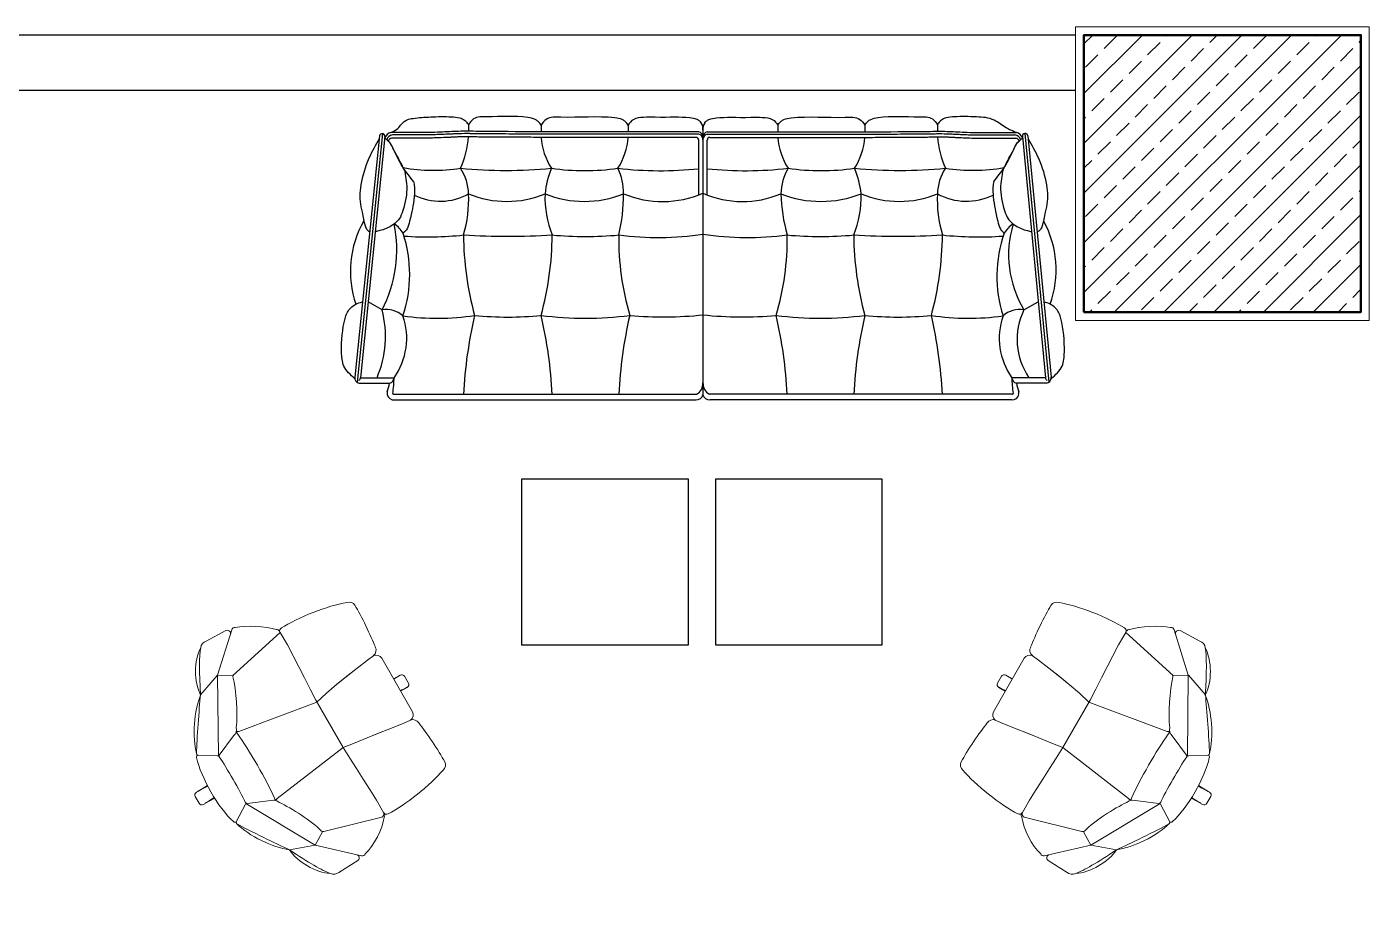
# Model space of a CAD drawing. Header units: millimetres. Extents: x 1443065 to 1517367, y 3763150 to 3779068.
# Drawn here: x 1476613.9 to 1477098.7, y 3769129 to 3769450.1 of the extents above; entities that cross this region are included whole.
import ezdxf

# ---------------------------------------------------------------- set-up
doc = ezdxf.new("R2010")
doc.units = ezdxf.units.MM
for name, color, linetype, lineweight in [('A_TEFRIS', 173, 'Continuous', 9), ('DUVAR', 2, 'Continuous', 35), ('SIVA', 3, 'Continuous', 9), ('TASIYICI', 170, 'Continuous', 50)]:
    doc.layers.add(name, color=color, linetype=linetype, lineweight=lineweight)
doc.layers.add('m-TAR_duvar', color=8, linetype='Continuous')
doc.layers.add('m-TFR_vitrifiye', color=1, linetype='Continuous')

# ---------------------------------------------------------------- blocks, each defined once
blk = doc.blocks.new('husk_b&b')
at = {"layer": 'A_TEFRIS'}
for points in [[(1.42, 25.08), (-1.39, 25.08)], [(0.03, 25.08), (0, 25.08)], [(-2.6, 19.28), (-2.54, 23.37)], [(-2.54, 23.95), (-2.55, 23.37)], [(2.57, 23.37), (2.56, 23.95)], [(2.56, 23.37), (2.63, 19.28)], [(-10.04, 10.69), (-13.86, 16.75)], [(10.23, 10.94), (13.89, 16.75)], [(-9.85, 10.51), (-35.39, -3.77), (-47.07, -16.38)], [(-13.48, 2.14), (-10.04, 10.08)], [(9.87, 10.51), (35.39, -3.77), (47.07, -16.38)], [(13.48, 2.14), (10.04, 10.08)], [(-32.21, 5.13), (-35.39, -3.77)], [(32.24, 5.13), (35.41, -3.77)], [(-35.39, -3.77), (-32.54, -8.48)], [(-13.96, -0.29), (-9.88, -30.01)], [(13.95, -0.29), (9.02, -30.01)], [(35.41, -3.77), (32.56, -8.48)], [(-47.84, -14.34), (-48.15, -6.26)], [(-38.58, -29.61), (-32.68, -8.97)], [(37.55, -31.02), (32.56, -8.48)], [(47.84, -14.34), (48.15, -6.26)], [(-11.14, -58.18), (11.16, -58.18)], [(-2.58, -58.18), (-2.54, -60.96)], [(-1.39, -62.09), (1.42, -62.09)], [(0, -62.09), (0.03, -62.09)], [(2.56, -60.96), (2.61, -58.18)]]:
    blk.add_lwpolyline(points, dxfattribs=at)
for points in [[(-1.39, 25.08), (-2.02, 25.08), (-2.53, 24.58), (-2.54, 23.95)], [(2.56, 23.95), (2.56, 24.58), (2.04, 25.08), (1.42, 25.08)], [(13.36, 17.62), (6.23, 19.92), (-6.2, 19.92), (-13.33, 17.62)], [(-2.51, 23.37), (-2.48, 22.54), (-2.44, 21.76), (-2.34, 19.29)], [(2.56, 23.37), (2.53, 22.51), (2.49, 21.71), (2.4, 19.29)], [(-14.66, 16.92), (-19.21, 14.12), (-27.9, 8.28), (-32.21, 5.13)], [(-14.66, 16.92), (-20.48, 15.4), (-28.61, 9.94), (-32.21, 5.13)], [(32.21, 5.13), (28.6, 9.94), (20.48, 15.4), (14.66, 16.92)], [(32.27, 5.13), (27.94, 8.27), (19.24, 14.11), (14.69, 16.92)], [(-10.04, 10.69), (-9.96, 10.55), (-9.76, 10.43), (-9.59, 10.43)], [(-9.49, 10.42), (-9.71, 10.44), (-9.96, 10.29), (-10.04, 10.08)], [(-9.59, 10.43), (-4.73, 10.07), (4.63, 10.06), (9.49, 10.42)], [(10.04, 10.08), (9.96, 10.29), (9.71, 10.44), (9.49, 10.42)], [(9.62, 10.43), (9.89, 10.45), (10.16, 10.68), (10.23, 10.94)], [(-32.21, 5.13), (-39.65, 1.48), (-44.58, -1.37), (-46.99, -3.41)], [(-32.21, 5.13), (-37.45, 4.86), (-44.13, 0.99), (-46.99, -3.41)], [(32.21, 5.13), (39.65, 1.48), (44.57, -1.37), (46.99, -3.41)], [(46.99, -3.41), (44.17, 1.08), (37.51, 4.93), (32.21, 5.13)], [(-15.59, -0.16), (-14.61, 0.11), (-13.66, 1.14), (-13.48, 2.14)], [(-13.96, -0.29), (-13.98, 0), (-14.2, 0.36), (-14.45, 0.5)], [(-14.11, 0.86), (-13.94, 0.67), (-13.58, 0.52), (-13.32, 0.54)], [(-13.32, 0.54), (-6.49, -0.18), (6.49, -0.18), (13.32, 0.54)], [(13.32, 0.54), (13.58, 0.52), (13.94, 0.67), (14.11, 0.86)], [(13.48, 2.14), (13.66, 1.14), (14.61, 0.11), (15.59, -0.16)], [(14.45, 0.5), (14.2, 0.36), (13.98, 0), (13.95, -0.29)], [(-46.99, -3.41), (-47.87, -3.98), (-48.39, -5.25), (-48.15, -6.26)], [(-32.08, -8.25), (-27.38, -6.95), (-19.5, -3.08), (-15.59, -0.16)], [(15.59, -0.16), (19.5, -3.08), (27.38, -6.95), (32.08, -8.25)], [(48.15, -6.26), (48.38, -5.25), (47.87, -3.98), (46.99, -3.41)], [(-32.08, -8.25), (-32.34, -8.37), (-32.61, -8.69), (-32.68, -8.97)], [(32.68, -8.97), (32.61, -8.69), (32.34, -8.37), (32.08, -8.25)], [(-47.07, -16.38), (-47.45, -16.78), (-47.48, -17.45), (-47.13, -17.87)], [(-47.13, -17.87), (-46.17, -22.02), (-42.44, -27.8), (-39.05, -30.38)], [(39.08, -30.38), (42.06, -27.62), (45.85, -21.73), (47.12, -17.87)], [(47.12, -17.87), (47.48, -17.45), (47.45, -16.78), (47.07, -16.38)], [(-38.68, -32.23), (-39.08, -39), (-37.28, -50.92), (-34.9, -57.28)], [(-39.05, -30.38), (-38.89, -30.74), (-38.44, -31.03), (-38.04, -31.01)], [(34.89, -57.28), (37.28, -50.92), (39.08, -39), (38.68, -32.23)], [(38.06, -31.01), (38.47, -31.03), (38.92, -30.74), (39.08, -30.38)], [(-34.9, -57.28), (-34.74, -58.41), (-33.7, -59.32), (-32.55, -59.32)], [(-15.75, -58.18), (-14.61, -58.18), (-13.57, -57.27), (-13.41, -56.13)], [(-13.41, -56.13), (-13.3, -57.28), (-12.29, -58.19), (-11.14, -58.18)], [(11.16, -58.18), (12.27, -58.16), (13.31, -57.29), (13.51, -56.2)], [(13.47, -56.13), (13.62, -57.27), (14.66, -58.18), (15.81, -58.18)], [(32.55, -59.32), (33.7, -59.32), (34.74, -58.41), (34.89, -57.28)], [(-32.55, -59.33), (-28.23, -59.43), (-20.02, -58.86), (-15.75, -58.18)], [(-2.54, -60.96), (-2.53, -61.58), (-2.02, -62.09), (-1.39, -62.09)], [(-2.51, -60.96), (-2.47, -59.96), (-2.43, -59.03), (-2.39, -58.18)], [(1.42, -62.09), (2.04, -62.09), (2.56, -61.58), (2.56, -60.96)], [(2.56, -60.96), (2.52, -59.96), (2.48, -59.03), (2.45, -58.18)], [(15.75, -58.18), (20.02, -58.86), (28.23, -59.43), (32.55, -59.33)]]:
    blk.add_open_spline(points, degree=3, dxfattribs=at)
for points, knots in [([(-13.86, 16.75), (-14.03, 17.02), (-14.38, 17.1), (-14.65, 16.93), (-14.65, 16.92), (-14.66, 16.92), (-14.66, 16.92)], [0, 0, 0, 0, 1, 1, 1, 2, 2, 2, 2]), ([(-13.33, 17.62), (-13.72, 17.54), (-13.96, 17.15), (-13.86, 16.76), (-13.86, 16.76), (-13.86, 16.75), (-13.86, 16.75)], [0, 0, 0, 0, 1, 1, 1, 2, 2, 2, 2]), ([(13.89, 16.75), (14, 17.11), (13.8, 17.5), (13.43, 17.61), (13.41, 17.61), (13.38, 17.62), (13.36, 17.62)], [0, 0, 0, 0, 1, 1, 1, 2, 2, 2, 2]), ([(14.69, 16.92), (14.43, 17.1), (14.07, 17.03), (13.9, 16.77), (13.9, 16.76), (13.89, 16.75), (13.89, 16.75)], [0, 0, 0, 0, 1, 1, 1, 2, 2, 2, 2]), ([(-13.75, 0.62), (-13.95, 0.64), (-14.12, 0.49), (-14.13, 0.28), (-14.14, 0.25), (-14.13, 0.19), (-14.12, 0.16)], [0, 0, 0, 0, 1, 1, 1, 2, 2, 2, 2]), ([(14.12, 0.16), (14.17, 0.35), (14.06, 0.55), (13.87, 0.61), (13.84, 0.62), (13.78, 0.63), (13.75, 0.62)], [0, 0, 0, 0, 1, 1, 1, 2, 2, 2, 2]), ([(-47.84, -14.34), (-47.82, -14.97), (-47.29, -15.47), (-46.66, -15.44), (-46.39, -15.45), (-46.03, -15.28), (-45.86, -15.08)], [0, 0, 0, 0, 1, 1, 1, 2, 2, 2, 2]), ([(45.86, -15.08), (46.29, -15.54), (47.01, -15.57), (47.48, -15.14), (47.68, -14.97), (47.85, -14.61), (47.84, -14.34)], [0, 0, 0, 0, 1, 1, 1, 2, 2, 2, 2]), ([(-38.58, -29.61), (-38.73, -30.23), (-38.35, -30.85), (-37.74, -30.99), (-37.67, -31.01), (-37.55, -31.03), (-37.48, -31.03)], [0, 0, 0, 0, 1, 1, 1, 2, 2, 2, 2]), ([(-37.52, -31.02), (-38.16, -31.01), (-38.67, -31.52), (-38.68, -32.15), (-38.68, -32.17), (-38.68, -32.21), (-38.68, -32.23)], [0, 0, 0, 0, 1, 1, 1, 2, 2, 2, 2]), ([(-37.52, -31.02), (-37.52, -31.02), (-32.34, -31.06), (-32.34, -31.06), (-32.34, -31.06), (-27.85, -30.86), (-27.85, -30.86), (-27.85, -30.86), (-23.36, -30.65), (-23.36, -30.65), (-23.36, -30.65), (-18.87, -30.44), (-18.87, -30.44), (-18.87, -30.44), (-14.37, -30.23), (-14.37, -30.23), (-14.37, -30.23), (-9.88, -30.01), (-9.88, -30.01), (-9.88, -30.01), (-14.37, -30.23), (-14.37, -30.23), (-14.37, -30.23), (-18.87, -30.44), (-18.87, -30.44), (-18.87, -30.44), (-23.36, -30.65), (-23.36, -30.65), (-23.36, -30.65), (-27.85, -30.86), (-27.85, -30.86), (-27.85, -30.86), (-32.34, -31.06), (-32.34, -31.06), (-32.34, -31.06), (-37.52, -31.02), (-37.52, -31.02), (-37.52, -31.02), (-37.52, -31.02), (-37.52, -31.02)], [0, 0, 0, 0, 1, 1, 1, 2, 2, 2, 3, 3, 3, 4, 4, 4, 5, 5, 5, 6, 6, 6, 7, 7, 7, 8, 8, 8, 9, 9, 9, 10, 10, 10, 11, 11, 11, 12, 12, 12, 13, 13, 13, 13]), ([(-13.11, -53.45), (-13.11, -53.45), (-12.47, -48.74), (-12.47, -48.74), (-12.47, -48.74), (-11.82, -44.04), (-11.82, -44.04), (-11.82, -44.04), (-11.17, -39.35), (-11.17, -39.35), (-11.17, -39.35), (-10.53, -34.67), (-10.53, -34.67), (-10.53, -34.67), (-9.88, -30.01), (-9.88, -30.01), (-9.88, -30.01), (-10.53, -34.67), (-10.53, -34.67), (-10.53, -34.67), (-11.17, -39.35), (-11.17, -39.35), (-11.17, -39.35), (-11.77, -43.69), (-11.77, -43.69), (-11.77, -43.69), (-12.47, -48.74), (-12.47, -48.74), (-12.47, -48.74), (-13.11, -53.45), (-13.11, -53.45), (-13.11, -53.45), (-13.41, -56.13), (-13.41, -56.13), (-13.41, -56.13), (-13.11, -53.45), (-13.11, -53.45), (-13.11, -53.45), (-13.11, -53.45), (-13.11, -53.45)], [0, 0, 0, 0, 1, 1, 1, 2, 2, 2, 3, 3, 3, 4, 4, 4, 5, 5, 5, 6, 6, 6, 7, 7, 7, 8, 8, 8, 9, 9, 9, 10, 10, 10, 11, 11, 11, 12, 12, 12, 13, 13, 13, 13]), ([(-9.88, -30.01), (-9.88, -30.01), (9.91, -30.01), (9.91, -30.01), (9.91, -30.01), (-9.88, -30.01), (-9.88, -30.01), (-9.88, -30.01), (-9.88, -30.01), (-9.88, -30.01)], [0, 0, 0, 0, 1, 1, 1, 2, 2, 2, 3, 3, 3, 3]), ([(13.14, -53.45), (13.14, -53.45), (12.49, -48.74), (12.49, -48.74), (12.49, -48.74), (11.85, -44.04), (11.85, -44.04), (11.85, -44.04), (11.02, -39.35), (11.02, -39.35), (11.02, -39.35), (10.17, -34.67), (10.17, -34.67), (10.17, -34.67), (9.02, -30.01), (9.02, -30.01), (9.02, -30.01), (10.17, -34.67), (10.17, -34.67), (10.17, -34.67), (11.02, -39.35), (11.02, -39.35), (11.02, -39.35), (11.8, -43.69), (11.8, -43.69), (11.8, -43.69), (12.49, -48.74), (12.49, -48.74), (12.49, -48.74), (13.14, -53.45), (13.14, -53.45), (13.14, -53.45), (13.51, -56.2), (13.51, -56.2), (13.51, -56.2), (13.14, -53.45), (13.14, -53.45), (13.14, -53.45), (13.14, -53.45), (13.14, -53.45)], [0, 0, 0, 0, 1, 1, 1, 2, 2, 2, 3, 3, 3, 4, 4, 4, 5, 5, 5, 6, 6, 6, 7, 7, 7, 8, 8, 8, 9, 9, 9, 10, 10, 10, 11, 11, 11, 12, 12, 12, 13, 13, 13, 13]), ([(37.55, -31.02), (37.55, -31.02), (32.36, -31.06), (32.36, -31.06), (32.36, -31.06), (27.87, -30.86), (27.87, -30.86), (27.87, -30.86), (23.38, -30.65), (23.38, -30.65), (23.38, -30.65), (18.89, -30.44), (18.89, -30.44), (18.89, -30.44), (14.4, -30.23), (14.4, -30.23), (14.4, -30.23), (9.91, -30.01), (9.91, -30.01), (9.91, -30.01), (14.4, -30.23), (14.4, -30.23), (14.4, -30.23), (18.89, -30.44), (18.89, -30.44), (18.89, -30.44), (23.38, -30.65), (23.38, -30.65), (23.38, -30.65), (27.87, -30.86), (27.87, -30.86), (27.87, -30.86), (32.36, -31.06), (32.36, -31.06), (32.36, -31.06), (37.55, -31.02), (37.55, -31.02), (37.55, -31.02), (37.55, -31.02), (37.55, -31.02)], [0, 0, 0, 0, 1, 1, 1, 2, 2, 2, 3, 3, 3, 4, 4, 4, 5, 5, 5, 6, 6, 6, 7, 7, 7, 8, 8, 8, 9, 9, 9, 10, 10, 10, 11, 11, 11, 12, 12, 12, 13, 13, 13, 13]), ([(38.7, -32.23), (38.74, -31.6), (38.26, -31.05), (37.62, -31.02), (37.61, -31.02), (37.57, -31.02), (37.55, -31.02)], [0, 0, 0, 0, 1, 1, 1, 2, 2, 2, 2])]:
    blk.add_open_spline(points, degree=3, knots=knots, dxfattribs=at)

msp = doc.modelspace()

# ---------------------------------------------------------------- hatches: boundary and pattern name
at = {"layer": 'm-TAR_duvar'}
h = msp.add_hatch(dxfattribs=at)
h.set_pattern_fill('ANSI33', color=256, scale=2)
h.set_pattern_definition([(45, (55132.096, -87954.948), (-8.98025612, 8.98025612), []), (45, (55141.077, -87954.948), (-8.98025612, 8.98025612), [6.35, -3.175])])
h.paths.add_polyline_path([(1476995.71, 3769347.09), (1477095.71, 3769347.09), (1477095.71, 3769447.09), (1476995.71, 3769447.09)])

# ---------------------------------------------------------------- linework, layer by layer
at = {"layer": 'DUVAR'}
msp.add_line((1477095.71, 3769437.09), (1477095.7, 3769437.09), dxfattribs=at)
at = {"layer": 'm-TFR_vitrifiye'}
for p, q in [((1476992.71, 3769447.09), (1476252.37, 3769447.09)), ((1476992.71, 3769427.09), (1476252.37, 3769427.09))]:
    msp.add_line(p, q, dxfattribs=at)
for points in [[(1476773.45, 3769414.75), (1476773.45, 3769412.39)], [(1476799.67, 3769414.58), (1476799.67, 3769412.21)], [(1476831.08, 3769414.57), (1476831.08, 3769412.2)], [(1476885.15, 3769414.57), (1476885.15, 3769412.2)], [(1476916.55, 3769414.58), (1476916.55, 3769412.21)], [(1476942.77, 3769414.75), (1476942.77, 3769412.39)], [(1476741.28, 3769410.73), (1476732.41, 3769323.63)], [(1476742.38, 3769411.56), (1476733.21, 3769321.76)], [(1476743.27, 3769410.52), (1476734.4, 3769323.43)], [(1476856.6, 3769389.38), (1476856.6, 3769409.19)], [(1476858.11, 3769412.78), (1476858.11, 3769410.19)], [(1476858.11, 3769410.19), (1476858.11, 3769318.34)], [(1476858.11, 3769410.19), (1476858.11, 3769317.27)], [(1476858.11, 3769409.33), (1476858.11, 3769317.27)], [(1476859.62, 3769389.38), (1476859.62, 3769409.19)], [(1476973.46, 3769410.52), (1476981.82, 3769323.43)], [(1476974.35, 3769411.56), (1476983.02, 3769321.76)], [(1476975.45, 3769410.73), (1476983.82, 3769323.63)], [(1476742.21, 3769347.91), (1476737.19, 3769350.78)], [(1476974.01, 3769347.91), (1476979.19, 3769350.87)], [(1476734.4, 3769323.43), (1476746.54, 3769323.43)], [(1476981.82, 3769323.43), (1476969.69, 3769323.43)], [(1476734.12, 3769321.43), (1476744.94, 3769321.43)], [(1476746.36, 3769317.42), (1476855.8, 3769317.43)], [(1476969.87, 3769317.42), (1476860.43, 3769317.43)], [(1476982.1, 3769321.43), (1476971.29, 3769321.43)], [(1476746.61, 3769315.43), (1476855.56, 3769315.43)], [(1476969.61, 3769315.43), (1476860.66, 3769315.43)]]:
    msp.add_lwpolyline(points, dxfattribs=at)
for points in [[(1476852.72, 3769286.88), (1476852.72, 3769226.88), (1476792.72, 3769226.88), (1476792.72, 3769286.88)], [(1476922.72, 3769286.88), (1476922.72, 3769226.88), (1476862.72, 3769226.88), (1476862.72, 3769286.88)]]:
    msp.add_lwpolyline(points, close=True, dxfattribs=at)
for points, knots in [([(1476745.42, 3769411.92), (1476747.73, 3769412.78), (1476748.45, 3769414.02), (1476749.17, 3769414.89), (1476750.57, 3769416.58), (1476751.98, 3769416.85), (1476753.4, 3769417.06), (1476755.46, 3769417.35), (1476757.54, 3769417.48), (1476759.78, 3769417.58), (1476762.24, 3769417.69), (1476764.89, 3769417.75), (1476767.28, 3769417.62), (1476768.3, 3769417.56), (1476769.27, 3769417.47), (1476770.24, 3769417.22), (1476770.89, 3769417.05), (1476771.53, 3769416.8), (1476772.03, 3769416.39), (1476772.39, 3769416.09), (1476772.67, 3769415.7), (1476773, 3769415.35), (1476773.18, 3769415.16), (1476773.37, 3769414.99), (1476773.45, 3769414.75)], [0, 0, 0, 0, 1, 1, 1, 2, 2, 2, 3, 3, 3, 4, 4, 4, 5, 5, 5, 6, 6, 6, 7, 7, 7, 8, 8, 8, 8]), ([(1476799.67, 3769414.58), (1476799.37, 3769415.12), (1476798.98, 3769415.63), (1476798.5, 3769416.02), (1476798.2, 3769416.26), (1476797.87, 3769416.46), (1476797.52, 3769416.62), (1476796.7, 3769417.01), (1476795.79, 3769417.2), (1476794.88, 3769417.35), (1476789.98, 3769418.13), (1476785.25, 3769417.6), (1476780.04, 3769417.62), (1476778.34, 3769417.63), (1476776.6, 3769417.69), (1476775.28, 3769416.84), (1476774.52, 3769416.35), (1476773.89, 3769415.56), (1476773.45, 3769414.75)], [0, 0, 0, 0, 1, 1, 1, 2, 2, 2, 3, 3, 3, 4, 4, 4, 5, 5, 5, 6, 6, 6, 6]), ([(1476831.08, 3769414.57), (1476830.77, 3769415.11), (1476830.39, 3769415.61), (1476829.91, 3769416.01), (1476829.61, 3769416.25), (1476829.27, 3769416.46), (1476828.92, 3769416.61), (1476828.1, 3769416.99), (1476827.19, 3769417.12), (1476826.29, 3769417.22), (1476819.76, 3769417.96), (1476813.65, 3769417.25), (1476806.76, 3769417.44), (1476804.88, 3769417.5), (1476802.95, 3769417.61), (1476801.5, 3769416.67), (1476800.74, 3769416.17), (1476800.12, 3769415.39), (1476799.67, 3769414.58)], [0, 0, 0, 0, 1, 1, 1, 2, 2, 2, 3, 3, 3, 4, 4, 4, 5, 5, 5, 6, 6, 6, 6]), ([(1476857.5, 3769415.47), (1476857.33, 3769415.67), (1476857.14, 3769415.85), (1476856.94, 3769416.02), (1476856.64, 3769416.26), (1476856.31, 3769416.46), (1476855.96, 3769416.62), (1476855.14, 3769416.99), (1476854.23, 3769417.13), (1476853.32, 3769417.23), (1476849.72, 3769417.61), (1476846.29, 3769417.35), (1476840.84, 3769417.43), (1476838.16, 3769417.48), (1476834.99, 3769417.6), (1476833.12, 3769416.66), (1476832.14, 3769416.17), (1476831.52, 3769415.38), (1476831.08, 3769414.57)], [0, 0, 0, 0, 1, 1, 1, 2, 2, 2, 3, 3, 3, 4, 4, 4, 5, 5, 5, 6, 6, 6, 6]), ([(1476858.73, 3769415.47), (1476858.9, 3769415.67), (1476859.08, 3769415.85), (1476859.28, 3769416.02), (1476859.58, 3769416.26), (1476859.91, 3769416.46), (1476860.26, 3769416.62), (1476861.08, 3769416.99), (1476862, 3769417.13), (1476862.9, 3769417.23), (1476866.51, 3769417.61), (1476869.93, 3769417.35), (1476875.38, 3769417.43), (1476878.06, 3769417.48), (1476881.23, 3769417.6), (1476883.1, 3769416.66), (1476884.08, 3769416.17), (1476884.7, 3769415.38), (1476885.15, 3769414.57)], [0, 0, 0, 0, 1, 1, 1, 2, 2, 2, 3, 3, 3, 4, 4, 4, 5, 5, 5, 6, 6, 6, 6]), ([(1476885.15, 3769414.57), (1476885.45, 3769415.11), (1476885.84, 3769415.61), (1476886.32, 3769416.01), (1476886.62, 3769416.25), (1476886.95, 3769416.46), (1476887.3, 3769416.61), (1476888.12, 3769416.99), (1476889.03, 3769417.12), (1476889.94, 3769417.22), (1476896.46, 3769417.96), (1476902.58, 3769417.25), (1476909.47, 3769417.44), (1476911.34, 3769417.5), (1476913.28, 3769417.61), (1476914.72, 3769416.67), (1476915.48, 3769416.17), (1476916.11, 3769415.39), (1476916.55, 3769414.58)], [0, 0, 0, 0, 1, 1, 1, 2, 2, 2, 3, 3, 3, 4, 4, 4, 5, 5, 5, 6, 6, 6, 6]), ([(1476916.55, 3769414.58), (1476916.85, 3769415.12), (1476917.24, 3769415.63), (1476917.72, 3769416.02), (1476918.02, 3769416.26), (1476918.35, 3769416.46), (1476918.7, 3769416.62), (1476919.53, 3769417.01), (1476920.44, 3769417.2), (1476921.34, 3769417.35), (1476926.24, 3769418.13), (1476930.97, 3769417.6), (1476936.19, 3769417.62), (1476937.88, 3769417.63), (1476939.63, 3769417.69), (1476940.95, 3769416.84), (1476941.71, 3769416.35), (1476942.33, 3769415.56), (1476942.77, 3769414.75)], [0, 0, 0, 0, 1, 1, 1, 2, 2, 2, 3, 3, 3, 4, 4, 4, 5, 5, 5, 6, 6, 6, 6]), ([(1476971.31, 3769411.92), (1476969, 3769412.78), (1476968.28, 3769413.21), (1476967.56, 3769413.69), (1476966.16, 3769414.62), (1476964.75, 3769415.69), (1476963.33, 3769416.37), (1476961.27, 3769417.35), (1476959.19, 3769417.48), (1476956.86, 3769417.58), (1476954.29, 3769417.69), (1476951.42, 3769417.75), (1476948.97, 3769417.62), (1476947.92, 3769417.56), (1476946.95, 3769417.47), (1476945.98, 3769417.22), (1476945.34, 3769417.05), (1476944.69, 3769416.8), (1476944.2, 3769416.39), (1476943.84, 3769416.09), (1476943.56, 3769415.7), (1476943.22, 3769415.35), (1476943.04, 3769415.16), (1476942.85, 3769414.99), (1476942.77, 3769414.75)], [0, 0, 0, 0, 1, 1, 1, 2, 2, 2, 3, 3, 3, 4, 4, 4, 5, 5, 5, 6, 6, 6, 7, 7, 7, 8, 8, 8, 8]), ([(1476741.17, 3769409.7), (1476739.85, 3769407.39), (1476738.56, 3769405.06), (1476737.48, 3769402.64), (1476736.11, 3769399.57), (1476735.07, 3769396.35), (1476734.54, 3769393), (1476734.12, 3769390.37), (1476734.01, 3769387.66), (1476734.57, 3769385.08), (1476734.71, 3769384.45), (1476734.88, 3769383.84), (1476735.02, 3769383.21), (1476735.2, 3769382.35), (1476735.31, 3769381.47), (1476735.47, 3769380.61), (1476735.66, 3769379.55), (1476735.93, 3769378.53), (1476736.4, 3769377.51), (1476736.59, 3769377.09), (1476736.83, 3769376.66), (1476737.2, 3769376.41), (1476737.28, 3769376.36), (1476737.37, 3769376.31), (1476737.46, 3769376.27), (1476737.56, 3769376.22), (1476737.66, 3769376.18), (1476737.76, 3769376.14)], [0, 0, 0, 0, 1, 1, 1, 2, 2, 2, 3, 3, 3, 4, 4, 4, 5, 5, 5, 6, 6, 6, 7, 7, 7, 8, 8, 8, 9, 9, 9, 9]), ([(1476743.27, 3769410.52), (1476743.3, 3769411.07), (1476742.87, 3769411.54), (1476742.32, 3769411.57), (1476741.81, 3769411.59), (1476741.37, 3769411.23), (1476741.28, 3769410.73)], [0, 0, 0, 0, 1, 1, 1, 2, 2, 2, 2]), ([(1476750.37, 3769398.2), (1476749.52, 3769399.9), (1476748.67, 3769401.6), (1476747.78, 3769403.26), (1476747.16, 3769404.42), (1476746.52, 3769405.56), (1476745.93, 3769406.76), (1476745.67, 3769407.29), (1476745.42, 3769407.83), (1476745.05, 3769408.28), (1476744.62, 3769408.79), (1476744.03, 3769409.16), (1476743.55, 3769409.64), (1476743.43, 3769409.76), (1476743.32, 3769409.88), (1476743.22, 3769410.01)], [0, 0, 0, 0, 1, 1, 1, 2, 2, 2, 3, 3, 3, 4, 4, 4, 5, 5, 5, 5]), ([(1476753.59, 3769394.29), (1476752.27, 3769395.92), (1476750.94, 3769397.56), (1476749.82, 3769399.3), (1476748.31, 3769401.64), (1476747.15, 3769404.19), (1476745.93, 3769406.76), (1476745.68, 3769407.3), (1476745.42, 3769407.84), (1476745.05, 3769408.28), (1476744.61, 3769408.78), (1476744.03, 3769409.16), (1476743.55, 3769409.64), (1476743.43, 3769409.76), (1476743.32, 3769409.88), (1476743.22, 3769410.01)], [0, 0, 0, 0, 1, 1, 1, 2, 2, 2, 3, 3, 3, 4, 4, 4, 5, 5, 5, 5]), ([(1476856.6, 3769412.21), (1476836.54, 3769412.21), (1476820.83, 3769412.19), (1476802.97, 3769412.21), (1476797.79, 3769412.21), (1476792.43, 3769412.22), (1476785.06, 3769412.28), (1476782.43, 3769412.3), (1476779.54, 3769412.33), (1476777.19, 3769412.35), (1476774.16, 3769412.38), (1476772.05, 3769412.41), (1476769.81, 3769412.35), (1476767.68, 3769412.29), (1476765.42, 3769412.16), (1476763.27, 3769412.07), (1476760.56, 3769411.95), (1476758.01, 3769411.92), (1476755.48, 3769411.92), (1476752.73, 3769411.93), (1476750.01, 3769411.97), (1476747.21, 3769411.92), (1476747.16, 3769411.92), (1476747.11, 3769411.92), (1476745.42, 3769411.92)], [0, 0, 0, 0, 1, 1, 1, 2, 2, 2, 3, 3, 3, 4, 4, 4, 5, 5, 5, 6, 6, 6, 7, 7, 7, 8, 8, 8, 8]), ([(1476855.6, 3769410.19), (1476845.46, 3769410.19), (1476806.11, 3769410.19), (1476804.85, 3769410.19), (1476802.48, 3769410.19), (1476800.11, 3769410.19), (1476797.74, 3769410.2), (1476795.37, 3769410.2), (1476792.99, 3769410.21), (1476790.62, 3769410.23), (1476789.7, 3769410.24), (1476788.77, 3769410.25), (1476785.6, 3769410.26), (1476783.08, 3769410.27), (1476779.96, 3769410.28), (1476779.23, 3769410.29), (1476778.5, 3769410.3), (1476777.77, 3769410.31), (1476777.04, 3769410.32), (1476776.3, 3769410.34), (1476775.57, 3769410.35), (1476774.85, 3769410.36), (1476774.12, 3769410.37), (1476773.4, 3769410.37), (1476772.68, 3769410.37), (1476772.14, 3769410.37), (1476771.6, 3769410.37), (1476771.07, 3769410.36), (1476770.81, 3769410.36), (1476770.55, 3769410.35), (1476770.28, 3769410.35), (1476770.06, 3769410.34), (1476769.83, 3769410.33), (1476769.61, 3769410.33), (1476769.38, 3769410.32), (1476769.16, 3769410.31), (1476768.93, 3769410.3), (1476768.7, 3769410.29), (1476768.48, 3769410.28), (1476768.25, 3769410.27), (1476767.79, 3769410.25), (1476767.34, 3769410.22), (1476766.88, 3769410.2), (1476765.96, 3769410.15), (1476765.03, 3769410.1), (1476763.52, 3769410.06), (1476762.92, 3769410.04), (1476762.54, 3769410.02), (1476762.17, 3769410.01), (1476761.79, 3769410), (1476761.42, 3769409.98), (1476761.04, 3769409.97), (1476760.3, 3769409.95), (1476759.55, 3769409.94), (1476758.8, 3769409.93), (1476757.93, 3769409.91), (1476757.07, 3769409.91), (1476756.21, 3769409.91), (1476755.65, 3769409.9), (1476755.1, 3769409.91), (1476754.55, 3769409.91), (1476753.99, 3769409.91), (1476753.44, 3769409.91), (1476752.89, 3769409.92), (1476751.82, 3769409.92), (1476750.75, 3769409.93), (1476749.68, 3769409.93), (1476749.32, 3769409.93), (1476748.95, 3769409.93), (1476748.59, 3769409.92), (1476748.37, 3769409.92), (1476748.14, 3769409.92), (1476747.92, 3769409.92), (1476747.78, 3769409.91), (1476747.63, 3769409.91), (1476747.49, 3769409.91), (1476747.35, 3769409.91), (1476747.2, 3769409.91), (1476747.06, 3769409.9), (1476747.05, 3769409.9), (1476747.04, 3769409.9), (1476745.63, 3769409.9)], [0, 0, 0, 0, 1, 1, 1, 2, 2, 2, 3, 3, 3, 4, 4, 4, 5, 5, 5, 6, 6, 6, 7, 7, 7, 8, 8, 8, 9, 9, 9, 10, 10, 10, 11, 11, 11, 12, 12, 12, 13, 13, 13, 14, 14, 14, 15, 15, 15, 16, 16, 16, 17, 17, 17, 18, 18, 18, 19, 19, 19, 20, 20, 20, 21, 21, 21, 22, 22, 22, 23, 23, 23, 24, 24, 24, 25, 25, 25, 26, 26, 26, 27, 27, 27, 27]), ([(1476856.6, 3769411.35), (1476847.74, 3769411.35), (1476806.31, 3769411.35), (1476805.06, 3769411.35), (1476802.91, 3769411.35), (1476800.77, 3769411.35), (1476798.62, 3769411.35), (1476796.47, 3769411.36), (1476794.33, 3769411.36), (1476792.18, 3769411.38), (1476791.13, 3769411.39), (1476790.08, 3769411.39), (1476786.83, 3769411.41), (1476784.12, 3769411.42), (1476783.24, 3769411.43), (1476781.18, 3769411.44), (1476779.11, 3769411.45), (1476778.23, 3769411.46), (1476777.36, 3769411.48), (1476776.76, 3769411.49), (1476776.15, 3769411.5), (1476775.55, 3769411.51), (1476774.95, 3769411.51), (1476774.35, 3769411.52), (1476773.75, 3769411.53), (1476772.55, 3769411.53), (1476771.36, 3769411.53), (1476770.17, 3769411.5), (1476769.89, 3769411.49), (1476769.61, 3769411.48), (1476769.32, 3769411.47), (1476769.04, 3769411.46), (1476768.76, 3769411.45), (1476768.48, 3769411.44), (1476767.91, 3769411.41), (1476767.35, 3769411.38), (1476766.78, 3769411.35), (1476766.23, 3769411.32), (1476765.67, 3769411.29), (1476764.64, 3769411.27), (1476763.95, 3769411.25), (1476763.58, 3769411.23), (1476763.21, 3769411.21), (1476762.47, 3769411.18), (1476761.73, 3769411.15), (1476761, 3769411.13), (1476760.26, 3769411.11), (1476759.52, 3769411.09), (1476758.78, 3769411.08), (1476757.84, 3769411.07), (1476756.91, 3769411.06), (1476755.98, 3769411.06), (1476755.41, 3769411.06), (1476754.84, 3769411.06), (1476754.28, 3769411.07), (1476753.71, 3769411.07), (1476753.15, 3769411.07), (1476752.58, 3769411.08), (1476751.46, 3769411.08), (1476750.33, 3769411.09), (1476749.19, 3769411.09), (1476748.71, 3769411.08), (1476748.23, 3769411.08), (1476747.74, 3769411.07), (1476747.59, 3769411.07), (1476747.44, 3769411.07), (1476747.3, 3769411.06), (1476747.2, 3769411.06), (1476747.11, 3769411.06), (1476745.98, 3769411.06)], [0, 0, 0, 0, 1, 1, 1, 2, 2, 2, 3, 3, 3, 4, 4, 4, 5, 5, 5, 6, 6, 6, 7, 7, 7, 8, 8, 8, 9, 9, 9, 10, 10, 10, 11, 11, 11, 12, 12, 12, 13, 13, 13, 14, 14, 14, 15, 15, 15, 16, 16, 16, 17, 17, 17, 18, 18, 18, 19, 19, 19, 20, 20, 20, 21, 21, 21, 22, 22, 22, 23, 23, 23, 23]), ([(1476859.62, 3769412.21), (1476879.68, 3769412.21), (1476895.4, 3769412.19), (1476913.26, 3769412.21), (1476918.44, 3769412.21), (1476923.8, 3769412.22), (1476931.16, 3769412.28), (1476933.8, 3769412.3), (1476936.69, 3769412.33), (1476939.03, 3769412.35), (1476942.06, 3769412.38), (1476944.17, 3769412.41), (1476946.28, 3769412.35), (1476948.3, 3769412.29), (1476950.31, 3769412.16), (1476952.48, 3769412.07), (1476955.23, 3769411.95), (1476958.23, 3769411.92), (1476961, 3769411.92), (1476964, 3769411.93), (1476966.72, 3769411.97), (1476969.52, 3769411.92), (1476969.57, 3769411.92), (1476969.62, 3769411.92), (1476971.31, 3769411.92)], [0, 0, 0, 0, 1, 1, 1, 2, 2, 2, 3, 3, 3, 4, 4, 4, 5, 5, 5, 6, 6, 6, 7, 7, 7, 8, 8, 8, 8]), ([(1476859.62, 3769411.35), (1476868.49, 3769411.35), (1476909.92, 3769411.35), (1476911.16, 3769411.35), (1476913.31, 3769411.35), (1476915.46, 3769411.35), (1476917.6, 3769411.35), (1476919.75, 3769411.36), (1476921.9, 3769411.36), (1476924.04, 3769411.38), (1476925.1, 3769411.39), (1476926.15, 3769411.39), (1476929.4, 3769411.41), (1476932.1, 3769411.42), (1476932.98, 3769411.43), (1476935.05, 3769411.44), (1476937.12, 3769411.45), (1476937.99, 3769411.46), (1476938.86, 3769411.48), (1476939.47, 3769411.49), (1476940.07, 3769411.5), (1476940.67, 3769411.51), (1476941.27, 3769411.51), (1476941.87, 3769411.52), (1476942.47, 3769411.53), (1476943.67, 3769411.53), (1476944.87, 3769411.53), (1476946.06, 3769411.5), (1476946.34, 3769411.49), (1476946.62, 3769411.48), (1476946.9, 3769411.47), (1476947.18, 3769411.46), (1476947.46, 3769411.45), (1476947.74, 3769411.44), (1476948.31, 3769411.41), (1476948.87, 3769411.38), (1476949.44, 3769411.35), (1476950, 3769411.32), (1476950.55, 3769411.29), (1476951.11, 3769411.27), (1476951.48, 3769411.25), (1476951.85, 3769411.23), (1476952.22, 3769411.21), (1476952.96, 3769411.18), (1476953.7, 3769411.15), (1476954.43, 3769411.13), (1476955.17, 3769411.11), (1476957.21, 3769411.09), (1476957.95, 3769411.08), (1476958.89, 3769411.07), (1476959.82, 3769411.06), (1476960.76, 3769411.06), (1476961.32, 3769411.06), (1476961.89, 3769411.06), (1476962.45, 3769411.07), (1476963.02, 3769411.07), (1476963.58, 3769411.07), (1476964.15, 3769411.08), (1476965.27, 3769411.08), (1476966.4, 3769411.09), (1476967.54, 3769411.09), (1476968.02, 3769411.08), (1476968.51, 3769411.08), (1476968.99, 3769411.07), (1476969.14, 3769411.07), (1476969.29, 3769411.07), (1476969.43, 3769411.06), (1476969.53, 3769411.06), (1476969.62, 3769411.06), (1476970.75, 3769411.06)], [0, 0, 0, 0, 1, 1, 1, 2, 2, 2, 3, 3, 3, 4, 4, 4, 5, 5, 5, 6, 6, 6, 7, 7, 7, 8, 8, 8, 9, 9, 9, 10, 10, 10, 11, 11, 11, 12, 12, 12, 13, 13, 13, 14, 14, 14, 15, 15, 15, 16, 16, 16, 17, 17, 17, 18, 18, 18, 19, 19, 19, 20, 20, 20, 21, 21, 21, 22, 22, 22, 23, 23, 23, 23]), ([(1476860.62, 3769410.19), (1476870.76, 3769410.19), (1476910.11, 3769410.19), (1476911.38, 3769410.19), (1476913.74, 3769410.19), (1476916.11, 3769410.19), (1476918.49, 3769410.2), (1476920.86, 3769410.2), (1476923.23, 3769410.21), (1476925.61, 3769410.23), (1476926.53, 3769410.24), (1476927.45, 3769410.25), (1476930.62, 3769410.26), (1476933.14, 3769410.27), (1476936.26, 3769410.28), (1476936.99, 3769410.29), (1476937.73, 3769410.3), (1476938.46, 3769410.31), (1476939.19, 3769410.32), (1476939.92, 3769410.34), (1476940.65, 3769410.35), (1476941.38, 3769410.36), (1476942.1, 3769410.37), (1476942.83, 3769410.37), (1476943.55, 3769410.37), (1476944.09, 3769410.37), (1476944.62, 3769410.37), (1476945.16, 3769410.36), (1476945.42, 3769410.36), (1476945.68, 3769410.35), (1476945.94, 3769410.35), (1476946.16, 3769410.34), (1476946.39, 3769410.33), (1476946.61, 3769410.33), (1476946.84, 3769410.32), (1476947.07, 3769410.31), (1476947.29, 3769410.3), (1476947.52, 3769410.29), (1476947.75, 3769410.28), (1476947.97, 3769410.27), (1476948.43, 3769410.25), (1476948.89, 3769410.22), (1476949.35, 3769410.2), (1476950.27, 3769410.15), (1476951.2, 3769410.1), (1476952.14, 3769410.06), (1476952.51, 3769410.04), (1476952.89, 3769410.02), (1476953.26, 3769410.01), (1476953.64, 3769410), (1476954.01, 3769409.98), (1476954.39, 3769409.97), (1476955.14, 3769409.95), (1476957.18, 3769409.94), (1476957.93, 3769409.93), (1476958.8, 3769409.91), (1476959.66, 3769409.91), (1476960.52, 3769409.91), (1476961.08, 3769409.9), (1476961.63, 3769409.91), (1476962.19, 3769409.91), (1476962.74, 3769409.91), (1476963.29, 3769409.91), (1476963.84, 3769409.92), (1476964.91, 3769409.92), (1476965.98, 3769409.93), (1476967.05, 3769409.93), (1476967.41, 3769409.93), (1476967.78, 3769409.93), (1476968.14, 3769409.92), (1476968.36, 3769409.92), (1476968.59, 3769409.92), (1476968.81, 3769409.92), (1476968.95, 3769409.91), (1476969.1, 3769409.91), (1476969.24, 3769409.91), (1476969.39, 3769409.91), (1476969.53, 3769409.91), (1476969.67, 3769409.9), (1476969.68, 3769409.9), (1476969.69, 3769409.9), (1476971.1, 3769409.9)], [0, 0, 0, 0, 1, 1, 1, 2, 2, 2, 3, 3, 3, 4, 4, 4, 5, 5, 5, 6, 6, 6, 7, 7, 7, 8, 8, 8, 9, 9, 9, 10, 10, 10, 11, 11, 11, 12, 12, 12, 13, 13, 13, 14, 14, 14, 15, 15, 15, 16, 16, 16, 17, 17, 17, 18, 18, 18, 19, 19, 19, 20, 20, 20, 21, 21, 21, 22, 22, 22, 23, 23, 23, 24, 24, 24, 25, 25, 25, 26, 26, 26, 27, 27, 27, 27]), ([(1476963.14, 3769394.29), (1476964.46, 3769395.92), (1476965.79, 3769397.56), (1476966.91, 3769399.3), (1476968.42, 3769401.64), (1476969.58, 3769404.19), (1476970.8, 3769406.76), (1476971.05, 3769407.3), (1476971.31, 3769407.84), (1476971.69, 3769408.28), (1476972.12, 3769408.78), (1476972.7, 3769409.16), (1476973.18, 3769409.64), (1476973.3, 3769409.76), (1476973.41, 3769409.88), (1476973.51, 3769410.01)], [0, 0, 0, 0, 1, 1, 1, 2, 2, 2, 3, 3, 3, 4, 4, 4, 5, 5, 5, 5]), ([(1476966.36, 3769398.2), (1476967.21, 3769399.9), (1476968.07, 3769401.6), (1476968.96, 3769403.26), (1476969.57, 3769404.42), (1476970.21, 3769405.56), (1476970.8, 3769406.76), (1476971.06, 3769407.29), (1476971.31, 3769407.83), (1476971.69, 3769408.28), (1476972.12, 3769408.79), (1476972.7, 3769409.16), (1476973.18, 3769409.64), (1476973.3, 3769409.76), (1476973.41, 3769409.88), (1476973.51, 3769410.01)], [0, 0, 0, 0, 1, 1, 1, 2, 2, 2, 3, 3, 3, 4, 4, 4, 5, 5, 5, 5]), ([(1476975.45, 3769410.73), (1476975.36, 3769411.28), (1476974.84, 3769411.65), (1476974.3, 3769411.56), (1476973.79, 3769411.47), (1476973.43, 3769411.03), (1476973.46, 3769410.52)], [0, 0, 0, 0, 1, 1, 1, 2, 2, 2, 2]), ([(1476975.56, 3769409.7), (1476976.88, 3769407.39), (1476978.17, 3769405.06), (1476979.25, 3769402.64), (1476980.62, 3769399.57), (1476981.66, 3769396.35), (1476982.2, 3769393), (1476982.62, 3769390.37), (1476982.72, 3769387.66), (1476982.16, 3769385.08), (1476982.02, 3769384.45), (1476981.85, 3769383.84), (1476981.71, 3769383.21), (1476981.53, 3769382.35), (1476981.42, 3769381.47), (1476981.26, 3769380.61), (1476981.07, 3769379.55), (1476980.81, 3769378.53), (1476980.34, 3769377.51), (1476980.14, 3769377.09), (1476979.9, 3769376.66), (1476979.54, 3769376.41), (1476979.45, 3769376.36), (1476979.37, 3769376.31), (1476979.27, 3769376.27), (1476979.11, 3769376.2), (1476978.94, 3769376.12), (1476978.78, 3769376.05)], [0, 0, 0, 0, 1, 1, 1, 2, 2, 2, 3, 3, 3, 4, 4, 4, 5, 5, 5, 6, 6, 6, 7, 7, 7, 8, 8, 8, 9, 9, 9, 9]), ([(1476750.37, 3769398.2), (1476750.47, 3769397.53), (1476750.56, 3769396.85), (1476750.67, 3769396.17), (1476750.85, 3769394.98), (1476751.06, 3769393.79), (1476751.12, 3769392.6), (1476751.29, 3769389.64), (1476750.59, 3769386.68), (1476749.71, 3769383.77), (1476749.38, 3769382.69), (1476749.03, 3769381.62), (1476748.38, 3769380.74), (1476748.04, 3769380.26), (1476747.6, 3769379.83), (1476747.15, 3769379.43), (1476746.71, 3769379.05), (1476746.26, 3769378.68), (1476745.77, 3769378.36), (1476744.46, 3769377.49), (1476742.95, 3769376.92), (1476741.42, 3769376.52), (1476740.87, 3769376.37), (1476740.32, 3769376.25), (1476739.77, 3769376.14)], [0, 0, 0, 0, 1, 1, 1, 2, 2, 2, 3, 3, 3, 4, 4, 4, 5, 5, 5, 6, 6, 6, 7, 7, 7, 8, 8, 8, 8]), ([(1476753.59, 3769394.29), (1476753.71, 3769393.62), (1476753.83, 3769392.94), (1476753.89, 3769392.26), (1476753.99, 3769391.08), (1476753.9, 3769389.88), (1476753.8, 3769388.84), (1476753.44, 3769385.17), (1476752.99, 3769383.55), (1476752.13, 3769379.9), (1476751.92, 3769379), (1476751.68, 3769377.96), (1476751.23, 3769377.15), (1476751, 3769376.74), (1476750.73, 3769376.4), (1476750.37, 3769376.06), (1476750.19, 3769375.89), (1476749.99, 3769375.71), (1476749.77, 3769375.55)], [0, 0, 0, 0, 1, 1, 1, 2, 2, 2, 3, 3, 3, 4, 4, 4, 5, 5, 5, 6, 6, 6, 6]), ([(1476963.14, 3769394.29), (1476963.02, 3769393.62), (1476962.9, 3769392.94), (1476962.84, 3769392.26), (1476962.74, 3769391.08), (1476962.84, 3769389.88), (1476962.94, 3769388.84), (1476963.29, 3769385.17), (1476963.74, 3769383.55), (1476964.6, 3769379.9), (1476964.81, 3769379), (1476965.05, 3769377.96), (1476965.51, 3769377.15), (1476965.73, 3769376.74), (1476966.01, 3769376.4), (1476966.36, 3769376.06), (1476966.54, 3769375.89), (1476966.74, 3769375.71), (1476966.96, 3769375.55)], [0, 0, 0, 0, 1, 1, 1, 2, 2, 2, 3, 3, 3, 4, 4, 4, 5, 5, 5, 6, 6, 6, 6]), ([(1476966.36, 3769398.2), (1476966.26, 3769397.53), (1476966.17, 3769396.85), (1476966.06, 3769396.17), (1476965.88, 3769394.98), (1476965.67, 3769393.79), (1476965.61, 3769392.6), (1476965.45, 3769389.64), (1476966.14, 3769386.68), (1476967.02, 3769383.77), (1476967.35, 3769382.69), (1476967.7, 3769381.62), (1476968.35, 3769380.74), (1476968.7, 3769380.26), (1476969.13, 3769379.83), (1476969.58, 3769379.43), (1476970.02, 3769379.05), (1476970.48, 3769378.68), (1476970.96, 3769378.36), (1476972.27, 3769377.49), (1476973.78, 3769376.92), (1476975.31, 3769376.52), (1476975.79, 3769376.39), (1476976.27, 3769376.28), (1476976.76, 3769376.18)], [0, 0, 0, 0, 1, 1, 1, 2, 2, 2, 3, 3, 3, 4, 4, 4, 5, 5, 5, 6, 6, 6, 7, 7, 7, 8, 8, 8, 8]), ([(1476732.4, 3769323.06), (1476730.8, 3769324.44), (1476729.22, 3769325.84), (1476728.42, 3769327.62), (1476727.75, 3769329.14), (1476727.63, 3769330.93), (1476727.59, 3769332.7), (1476727.5, 3769336.88), (1476727.85, 3769340.88), (1476728.86, 3769344.82), (1476729.01, 3769345.42), (1476729.18, 3769346.02), (1476729.44, 3769346.58), (1476730.01, 3769347.82), (1476731.01, 3769348.89), (1476732.17, 3769349.61), (1476732.87, 3769350.05), (1476733.63, 3769350.36), (1476734.41, 3769350.58), (1476734.66, 3769350.65), (1476734.92, 3769350.72), (1476735.17, 3769350.78)], [0, 0, 0, 0, 1, 1, 1, 2, 2, 2, 3, 3, 3, 4, 4, 4, 5, 5, 5, 6, 6, 6, 7, 7, 7, 7]), ([(1476983.82, 3769323.06), (1476985.43, 3769324.44), (1476987, 3769325.84), (1476987.8, 3769327.62), (1476988.48, 3769329.14), (1476988.59, 3769330.93), (1476988.63, 3769332.7), (1476988.72, 3769336.88), (1476988.38, 3769340.88), (1476987.37, 3769344.82), (1476987.21, 3769345.42), (1476987.04, 3769346.02), (1476986.78, 3769346.58), (1476986.22, 3769347.82), (1476985.22, 3769348.89), (1476984.05, 3769349.61), (1476983.35, 3769350.05), (1476982.6, 3769350.36), (1476981.82, 3769350.58), (1476981.62, 3769350.64), (1476981.41, 3769350.69), (1476981.21, 3769350.74)], [0, 0, 0, 0, 1, 1, 1, 2, 2, 2, 3, 3, 3, 4, 4, 4, 5, 5, 5, 6, 6, 6, 7, 7, 7, 7]), ([(1476732.41, 3769323.63), (1476732.24, 3769322.6), (1476732.93, 3769321.62), (1476733.97, 3769321.45), (1476734.02, 3769321.44), (1476734.07, 3769321.44), (1476734.12, 3769321.43)], [0, 0, 0, 0, 1, 1, 1, 2, 2, 2, 2]), ([(1476982.1, 3769321.43), (1476983.14, 3769321.52), (1476983.92, 3769322.43), (1476983.84, 3769323.47), (1476983.83, 3769323.52), (1476983.83, 3769323.58), (1476983.82, 3769323.63)], [0, 0, 0, 0, 1, 1, 1, 2, 2, 2, 2]), ([(1476744.06, 3769318.34), (1476743.76, 3769317.06), (1476744.56, 3769315.77), (1476745.85, 3769315.48), (1476746.1, 3769315.42), (1476746.36, 3769315.4), (1476746.61, 3769315.43)], [0, 0, 0, 0, 1, 1, 1, 2, 2, 2, 2]), ([(1476746.1, 3769317.72), (1476746.06, 3769317.6), (1476746.13, 3769317.47), (1476746.25, 3769317.43), (1476746.29, 3769317.42), (1476746.32, 3769317.41), (1476746.36, 3769317.42)], [0, 0, 0, 0, 1, 1, 1, 2, 2, 2, 2]), ([(1476969.61, 3769315.43), (1476970.93, 3769315.3), (1476972.09, 3769316.27), (1476972.22, 3769317.58), (1476972.24, 3769317.84), (1476972.22, 3769318.09), (1476972.17, 3769318.34)], [0, 0, 0, 0, 1, 1, 1, 2, 2, 2, 2]), ([(1476969.87, 3769317.42), (1476970, 3769317.4), (1476970.11, 3769317.49), (1476970.13, 3769317.62), (1476970.14, 3769317.65), (1476970.13, 3769317.69), (1476970.12, 3769317.72)], [0, 0, 0, 0, 1, 1, 1, 2, 2, 2, 2])]:
    msp.add_open_spline(points, degree=3, knots=knots, dxfattribs=at)
for points in [[(1476858.11, 3769412.78), (1476858.18, 3769413.72), (1476857.97, 3769414.65), (1476857.5, 3769415.47)], [(1476858.73, 3769415.47), (1476858.26, 3769414.65), (1476858.04, 3769413.72), (1476858.11, 3769412.78)], [(1476745.42, 3769411.92), (1476744.37, 3769411.76), (1476743.52, 3769410.99), (1476743.26, 3769409.96)], [(1476745.98, 3769411.06), (1476745.02, 3769410.91), (1476744.21, 3769410.25), (1476743.89, 3769409.33)], [(1476745.63, 3769409.9), (1476745.06, 3769409.83), (1476744.59, 3769409.42), (1476744.44, 3769408.86)], [(1476770.54, 3769399.03), (1476772.17, 3769402.61), (1476773.16, 3769406.45), (1476773.45, 3769410.37)], [(1476799.67, 3769410.19), (1476799.94, 3769406.22), (1476801.21, 3769402.38), (1476803.36, 3769399.03)], [(1476827.38, 3769399.03), (1476829.54, 3769402.38), (1476830.81, 3769406.22), (1476831.08, 3769410.19)], [(1476856.6, 3769409.19), (1476856.6, 3769409.74), (1476856.15, 3769410.19), (1476855.6, 3769410.19)], [(1476858.11, 3769410.19), (1476858.17, 3769411.14), (1476857.53, 3769411.99), (1476856.6, 3769412.21)], [(1476858.11, 3769409.33), (1476858.17, 3769410.28), (1476857.53, 3769411.14), (1476856.6, 3769411.35)], [(1476859.62, 3769412.21), (1476858.69, 3769411.99), (1476858.06, 3769411.14), (1476858.11, 3769410.19)], [(1476859.62, 3769411.35), (1476858.69, 3769411.14), (1476858.06, 3769410.28), (1476858.11, 3769409.33)], [(1476860.62, 3769410.19), (1476860.07, 3769410.19), (1476859.62, 3769409.74), (1476859.62, 3769409.19)], [(1476885.15, 3769410.19), (1476885.42, 3769406.22), (1476886.69, 3769402.38), (1476888.84, 3769399.03)], [(1476912.86, 3769399.03), (1476915.01, 3769402.38), (1476916.28, 3769406.22), (1476916.55, 3769410.19)], [(1476942.77, 3769410.37), (1476943.07, 3769406.45), (1476944.05, 3769402.61), (1476945.68, 3769399.03)], [(1476972.84, 3769409.33), (1476972.52, 3769410.25), (1476971.71, 3769410.91), (1476970.75, 3769411.06)], [(1476972.29, 3769408.86), (1476972.14, 3769409.42), (1476971.67, 3769409.83), (1476971.1, 3769409.9)], [(1476973.47, 3769409.96), (1476973.21, 3769410.99), (1476972.36, 3769411.76), (1476971.31, 3769411.92)], [(1476749.82, 3769399.3), (1476756.66, 3769398.05), (1476763.67, 3769397.96), (1476770.54, 3769399.03)], [(1476773.45, 3769389.81), (1476773.38, 3769393.1), (1476772.37, 3769396.3), (1476770.54, 3769399.03)], [(1476770.54, 3769399.03), (1476781.46, 3769398.02), (1476792.45, 3769398.02), (1476803.36, 3769399.03)], [(1476803.36, 3769399.03), (1476802.17, 3769396.08), (1476801.4, 3769392.98), (1476801.07, 3769389.81)], [(1476803.36, 3769399.03), (1476811.33, 3769397.92), (1476819.42, 3769397.92), (1476827.38, 3769399.03)], [(1476827.38, 3769399.03), (1476837.09, 3769397.91), (1476846.89, 3769397.86), (1476856.6, 3769398.88)], [(1476829.43, 3769389.81), (1476829.46, 3769393), (1476828.76, 3769396.15), (1476827.38, 3769399.03)], [(1476859.62, 3769398.88), (1476869.34, 3769397.86), (1476879.13, 3769397.91), (1476888.84, 3769399.03)], [(1476888.84, 3769399.03), (1476887.28, 3769396.19), (1476886.38, 3769393.04), (1476886.21, 3769389.81)], [(1476888.84, 3769399.03), (1476896.81, 3769397.92), (1476904.89, 3769397.92), (1476912.86, 3769399.03)], [(1476915.23, 3769389.81), (1476914.88, 3769392.98), (1476914.08, 3769396.08), (1476912.86, 3769399.03)], [(1476912.86, 3769399.03), (1476923.78, 3769398.02), (1476934.77, 3769398.02), (1476945.68, 3769399.03)], [(1476945.68, 3769399.03), (1476943.85, 3769396.3), (1476942.84, 3769393.1), (1476942.77, 3769389.81)], [(1476945.68, 3769399.03), (1476952.73, 3769397.96), (1476959.9, 3769398.05), (1476966.91, 3769399.3)], [(1476753.84, 3769389.35), (1476760.05, 3769386.22), (1476767.4, 3769386.4), (1476773.45, 3769389.81)], [(1476771.63, 3769374.95), (1476773.07, 3769379.77), (1476773.68, 3769384.79), (1476773.45, 3769389.81)], [(1476773.45, 3769389.81), (1476782.29, 3769386.14), (1476792.23, 3769386.14), (1476801.07, 3769389.81)], [(1476801.07, 3769389.81), (1476800.87, 3769384.73), (1476801.75, 3769379.67), (1476803.66, 3769374.95)], [(1476801.07, 3769389.81), (1476810.17, 3769386.14), (1476820.33, 3769386.14), (1476829.43, 3769389.81)], [(1476827.68, 3769374.95), (1476828.87, 3769379.81), (1476829.46, 3769384.81), (1476829.43, 3769389.81)], [(1476829.43, 3769389.81), (1476838.63, 3769386.02), (1476848.97, 3769386.09), (1476858.11, 3769390.03)], [(1476858.11, 3769390.03), (1476867.05, 3769386.09), (1476877.21, 3769386.02), (1476886.21, 3769389.81)], [(1476886.21, 3769389.81), (1476895.53, 3769386.14), (1476905.9, 3769386.14), (1476915.23, 3769389.81)], [(1476886.21, 3769389.81), (1476886.37, 3769384.78), (1476887.16, 3769379.79), (1476888.55, 3769374.95)], [(1476912.57, 3769374.95), (1476914.5, 3769379.66), (1476915.4, 3769384.73), (1476915.23, 3769389.81)], [(1476915.23, 3769389.81), (1476924.04, 3769386.14), (1476933.96, 3769386.14), (1476942.77, 3769389.81)], [(1476942.77, 3769389.81), (1476942.54, 3769384.79), (1476943.16, 3769379.77), (1476944.59, 3769374.95)], [(1476942.77, 3769389.81), (1476949, 3769386.4), (1476956.51, 3769386.22), (1476962.89, 3769389.35)], [(1476735.58, 3769380.04), (1476730.35, 3769370.89), (1476729.33, 3769359.92), (1476732.78, 3769349.95)], [(1476983.45, 3769349.95), (1476987.06, 3769359.84), (1476986.22, 3769370.81), (1476981.15, 3769380.04)], [(1476742.21, 3769347.91), (1476747.19, 3769357.44), (1476748.74, 3769368.4), (1476746.59, 3769378.93)], [(1476749.81, 3769375.58), (1476749.03, 3769376.95), (1476747.92, 3769378.1), (1476746.59, 3769378.93)], [(1476749.75, 3769345.76), (1476753, 3769355.43), (1476753.02, 3769365.89), (1476749.81, 3769375.58)], [(1476750.22, 3769374.55), (1476757.35, 3769374.05), (1476764.52, 3769374.18), (1476771.63, 3769374.95)], [(1476771.63, 3769374.95), (1476771.68, 3769365.14), (1476773.03, 3769355.38), (1476775.63, 3769345.93)], [(1476771.63, 3769374.95), (1476782.3, 3769374.36), (1476792.99, 3769374.36), (1476803.66, 3769374.95)], [(1476799.65, 3769345.93), (1476802.26, 3769355.38), (1476803.6, 3769365.14), (1476803.66, 3769374.95)], [(1476803.66, 3769374.95), (1476811.64, 3769374.19), (1476819.69, 3769374.19), (1476827.68, 3769374.95)], [(1476827.68, 3769374.95), (1476827.54, 3769365.13), (1476828.89, 3769355.35), (1476831.67, 3769345.93)], [(1476827.68, 3769374.95), (1476837.79, 3769373.65), (1476848.03, 3769373.74), (1476858.11, 3769375.21)], [(1476858.11, 3769375.21), (1476868.2, 3769373.74), (1476878.44, 3769373.65), (1476888.55, 3769374.95)], [(1476884.55, 3769345.93), (1476887.34, 3769355.35), (1476888.69, 3769365.13), (1476888.55, 3769374.95)], [(1476888.55, 3769374.95), (1476896.54, 3769374.19), (1476904.58, 3769374.19), (1476912.57, 3769374.95)], [(1476912.57, 3769374.95), (1476912.62, 3769365.14), (1476913.97, 3769355.38), (1476916.57, 3769345.93)], [(1476912.57, 3769374.95), (1476923.23, 3769374.36), (1476933.93, 3769374.36), (1476944.59, 3769374.95)], [(1476940.59, 3769345.93), (1476943.19, 3769355.38), (1476944.54, 3769365.14), (1476944.59, 3769374.95)], [(1476944.59, 3769374.95), (1476951.88, 3769374.18), (1476959.21, 3769374.05), (1476966.51, 3769374.55)], [(1476966.92, 3769375.58), (1476963.55, 3769365.95), (1476963.39, 3769355.48), (1476966.48, 3769345.76)], [(1476970.14, 3769378.93), (1476968.81, 3769378.1), (1476967.7, 3769376.95), (1476966.92, 3769375.58)], [(1476970.14, 3769378.93), (1476966.98, 3769368.51), (1476968.39, 3769357.24), (1476974.01, 3769347.91)], [(1476740.39, 3769323.43), (1476743.69, 3769331.16), (1476744.34, 3769339.77), (1476742.21, 3769347.91)], [(1476749.75, 3769345.76), (1476747.69, 3769347.58), (1476744.92, 3769348.37), (1476742.21, 3769347.91)], [(1476746.54, 3769323.43), (1476751.17, 3769329.91), (1476752.37, 3769338.24), (1476749.75, 3769345.76)], [(1476749.75, 3769345.76), (1476758.34, 3769344.53), (1476767.06, 3769344.59), (1476775.63, 3769345.93)], [(1476775.63, 3769345.93), (1476773.45, 3769336.54), (1476772.12, 3769326.97), (1476771.63, 3769317.35)], [(1476775.63, 3769345.93), (1476783.62, 3769345.11), (1476791.67, 3769345.11), (1476799.65, 3769345.93)], [(1476803.66, 3769317.35), (1476803.17, 3769326.97), (1476801.83, 3769336.54), (1476799.65, 3769345.93)], [(1476799.65, 3769345.93), (1476810.28, 3769344.55), (1476821.04, 3769344.55), (1476831.67, 3769345.93)], [(1476831.67, 3769345.93), (1476829.5, 3769336.56), (1476828.17, 3769327.03), (1476827.69, 3769317.43)], [(1476831.67, 3769345.93), (1476840.47, 3769345.14), (1476849.33, 3769345.2), (1476858.11, 3769346.11)], [(1476858.11, 3769346.11), (1476866.9, 3769345.2), (1476875.75, 3769345.14), (1476884.55, 3769345.93)], [(1476888.54, 3769317.43), (1476888.05, 3769327.03), (1476886.72, 3769336.56), (1476884.55, 3769345.93)], [(1476884.55, 3769345.93), (1476895.18, 3769344.55), (1476905.94, 3769344.55), (1476916.57, 3769345.93)], [(1476916.57, 3769345.93), (1476914.39, 3769336.54), (1476913.05, 3769326.97), (1476912.57, 3769317.35)], [(1476916.57, 3769345.93), (1476924.56, 3769345.11), (1476932.6, 3769345.11), (1476940.59, 3769345.93)], [(1476944.59, 3769317.35), (1476944.11, 3769326.97), (1476942.77, 3769336.54), (1476940.59, 3769345.93)], [(1476940.59, 3769345.93), (1476949.16, 3769344.59), (1476957.89, 3769344.53), (1476966.48, 3769345.76)], [(1476966.48, 3769345.76), (1476963.85, 3769338.24), (1476965.05, 3769329.91), (1476969.69, 3769323.43)], [(1476974.01, 3769347.91), (1476971.3, 3769348.37), (1476968.53, 3769347.58), (1476966.48, 3769345.76)], [(1476974.01, 3769347.91), (1476970.19, 3769340.01), (1476970.89, 3769330.67), (1476975.84, 3769323.43)], [(1476733.9, 3769322.37), (1476734.19, 3769322.65), (1476734.37, 3769323.03), (1476734.4, 3769323.43)], [(1476744.94, 3769321.43), (1476745.89, 3769321.65), (1476746.56, 3769322.5), (1476746.57, 3769323.48)], [(1476746.1, 3769317.72), (1476746.36, 3769319.63), (1476746.52, 3769321.55), (1476746.57, 3769323.48)], [(1476855.8, 3769317.43), (1476857.29, 3769318.27), (1476858.18, 3769319.87), (1476858.11, 3769321.58)], [(1476858.11, 3769321.58), (1476858.04, 3769319.87), (1476858.93, 3769318.27), (1476860.43, 3769317.43)], [(1476969.66, 3769323.48), (1476969.71, 3769321.55), (1476969.86, 3769319.63), (1476970.12, 3769317.72)], [(1476969.66, 3769323.48), (1476969.66, 3769322.5), (1476970.33, 3769321.65), (1476971.29, 3769321.43)], [(1476981.82, 3769323.43), (1476981.85, 3769323.03), (1476982.03, 3769322.65), (1476982.32, 3769322.37)], [(1476744.06, 3769318.34), (1476744.42, 3769319.35), (1476744.72, 3769320.38), (1476744.94, 3769321.43)], [(1476855.56, 3769315.43), (1476856.75, 3769315.31), (1476857.84, 3769316.1), (1476858.11, 3769317.27)], [(1476858.11, 3769317.27), (1476858.38, 3769316.1), (1476859.47, 3769315.31), (1476860.66, 3769315.43)], [(1476971.29, 3769321.43), (1476971.51, 3769320.38), (1476971.8, 3769319.35), (1476972.17, 3769318.34)]]:
    msp.add_open_spline(points, degree=3, dxfattribs=at)
at = {"layer": 'SIVA'}
msp.add_lwpolyline([(1476992.71, 3769344.09), (1477098.71, 3769344.09), (1477098.71, 3769450.09), (1476992.71, 3769450.09)], close=True, dxfattribs=at)
at = {"layer": 'TASIYICI'}
msp.add_lwpolyline([(1476995.71, 3769347.09), (1477095.71, 3769347.09), (1477095.71, 3769447.09), (1476995.71, 3769447.09)], close=True, dxfattribs=at)

# ---------------------------------------------------------------- block references
at = {"layer": 'm-TFR_vitrifiye', "rotation": 119.8679671964881}
msp.add_blockref('husk_b&b', (1476697.18, 3769183.48), dxfattribs=at)
at = {"layer": 'm-TFR_vitrifiye', "xscale": -1, "rotation": 240.1320328035119}
msp.add_blockref('husk_b&b', (1477019.04, 3769183.48), dxfattribs=at)

doc.saveas('drawing.dxf')
